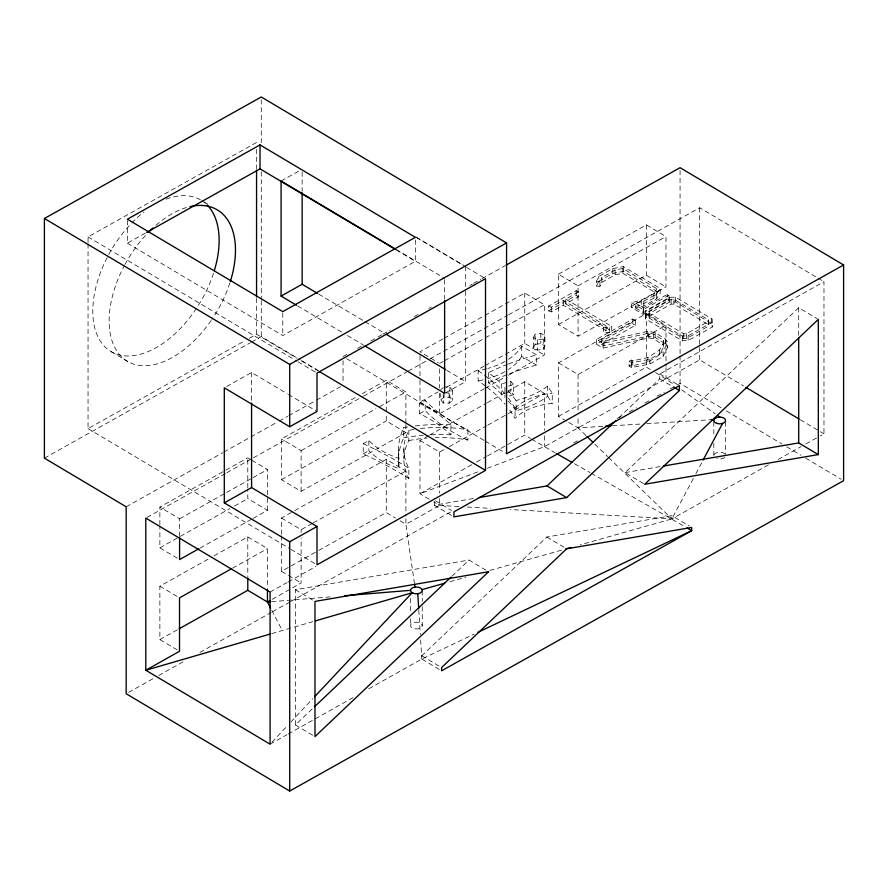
<?xml version="1.0" encoding="UTF-8"?>
<svg xmlns="http://www.w3.org/2000/svg" width="888" height="888" viewBox="0 0 888 888"><rect width="100%" height="100%" fill="white"/><g stroke="black" fill="none" stroke-linecap="round" stroke-linejoin="round"><path stroke-width="0.67" stroke-dasharray="4.44 3.33" d="M177.267 558.175L159.873 547.829L159.873 526.096M159.873 524.741L159.873 507.081L247.796 457.82L250.105 459.207M179.587 536.463L179.587 518.814L159.873 507.081M253.047 518.392L267.499 510.289L247.796 498.568L247.796 489.066M247.796 487.701L247.796 457.82M267.499 510.289L267.499 469.552L251.271 459.895M405.894 424.508L405.894 432.656L301.121 491.364L281.496 479.687L281.496 438.938L357.476 396.37M301.121 491.364L301.121 450.616L281.496 438.938M405.894 432.656L386.269 420.979L386.269 412.842M386.269 411.477L386.269 380.275L361.083 394.35M405.894 423.154L405.894 391.952L386.269 380.275M645.398 314.063L645.854 310.6L669.619 297.28L675.49 297.191L711.91 318.859L712.243 327.039L688.133 340.548L682.284 340.792L645.398 318.848L645.398 314.063L682.284 336.008L688.133 335.753L712.243 322.244M645.398 318.848L645.854 310.6M649.15 313.275L649.383 311.555L671.139 299.367L673.992 299.323L708.346 319.769L708.513 326.196L686.546 338.506L683.716 338.628L649.15 318.071L649.15 313.275L683.716 333.833L686.546 333.71L708.513 321.401M649.15 318.071L649.383 311.555M656.809 288.711L653.99 293.295L641.269 300.111L631.657 302.708L631.657 307.503L641.269 304.906L653.99 298.091L656.809 293.506L656.809 288.711L622.81 268.487L615.084 269.963L601.82 277.589L601.82 282.384L599.933 286.302L596.492 286.103L596.492 281.318L598.734 276.501L612.82 268.609L623.376 266.589L660.206 288.489L660.206 293.284L656.476 298.89L643.778 306.005L635.675 307.992L635.675 303.197L643.778 301.21L656.476 294.095L660.206 288.489M596.492 286.103L598.734 281.296L598.734 276.501M599.933 286.302L599.933 281.507L601.82 277.589M533.522 337.451L535.12 334.199L540.814 333.366L544.899 335.797L544.899 345.976L543.301 349.239L537.606 350.072L533.522 347.641L533.522 337.451L537.606 339.893L543.301 339.061L544.899 335.797M533.522 347.641L535.12 344.378L535.12 334.199M635.42 320.535L632.855 319.014L596.47 339.405L603.063 343.334L648.839 333.144L653.59 333.999L663.558 340.259L663.747 342.013L659.484 349.994L647.907 357.542L632.722 360.861L631.49 360.084L629.126 361.261L629.126 366.045L631.668 367.554L649.894 364.002L663.158 356.377L663.158 351.593L667.665 342.457L665.634 339.183L655.166 332.623L647.763 331.324L604.04 341.059L601.498 339.549L635.42 320.535L635.42 325.33L601.498 344.344L601.498 339.549M663.158 356.377L667.665 347.252L667.665 342.457M693.317 478.51L671.872 518.903L580.197 544.855M695.915 473.615L703.063 460.151M631.49 360.084L631.49 364.879L632.722 365.656L647.907 362.337L659.484 354.778L663.747 346.808L663.747 342.013M271.983 742.157L287.135 726.007M290.92 721.966L312.698 698.756M312.676 735.253L295.36 724.952L313.42 707.792M451.914 576.268L468.975 560.062L486.291 570.362M618.858 417.715L659.751 378.865L659.751 373.97L823.975 281.696L823.975 433.821L820.357 435.853M439.283 669.43L421.8 659.029L421.8 655.777L546.841 537.029L671.872 515.662L689.354 526.062M643.556 483.572L625.085 472.594L798.701 307.703L817.171 318.692M440.737 389.699L443.234 387.601M440.737 399.878L444.078 397.091L449.927 397.369L452.436 400.433L449.095 403.219L443.245 402.941L440.737 399.878L440.737 393.517M444.411 392.818L449.095 393.04L452.436 390.254L449.927 387.19L444.078 386.913M601.82 282.384L615.084 274.758L622.81 273.282L656.809 293.506M629.126 361.261L631.668 362.77L649.894 359.218L663.158 351.593M272.25 599.289L301.121 582.983L301.121 537.906M270.085 744.177L286.946 734.72M288.145 734.043L353.169 697.546M368.82 688.755L421.8 659.029L474.281 634.065M88.045 242.413L88.045 236.896L256.554 142.469M127.417 220.535L127.417 243.168L145.499 233.044M281.085 181.03L299.811 170.54M88.045 243.789L88.045 428.627L244.522 340.948M249.339 338.25L256.554 334.199L296.892 358.197M44.4 458.153L250.427 342.713M251.626 342.035L261.272 336.641L300.377 359.906M127.417 243.168L282.773 335.597L415.384 261.294L415.384 239.993M226.662 386.491L251.582 372.527L287.268 393.75M343.034 356.521L349.073 353.135M357.531 348.407L362.371 345.698M370.818 340.959L376.856 337.573M378.066 336.896L381.696 334.865M382.906 334.188L390.154 330.125M414.308 316.594L417.937 314.563M428.804 308.469L431.224 307.115M469.874 285.459L472.294 284.105M473.504 283.427L480.741 279.365M481.951 278.688L504.906 265.823M126.174 506.793L222.555 452.791M223.765 452.114L277.977 421.733M279.187 421.067L287.612 416.339M288.822 415.662L315.329 400.81M316.528 400.133L340.626 386.635M442.846 338.95L419.969 351.77L438.439 362.759M444.056 338.273L483.794 316.006M484.992 315.329L524.741 293.062L544.366 304.739L544.366 355.067L505.827 376.656M558.441 274.181L646.364 224.919L665.978 236.585L665.989 286.924L578.066 336.186L558.441 324.509L558.441 274.181L578.066 285.847L578.066 336.186M147.008 517.427L225.608 473.382M226.817 472.705L252.214 458.474M253.424 457.797L362.271 396.814M363.481 396.137L407.015 371.739M408.225 371.062L428.782 359.54M429.992 358.863L507.392 315.495M508.602 314.818L699.689 207.759L816.871 277.467M439.593 363.436L443.201 361.416M444.411 360.739L484.149 338.472M485.359 337.795L504.617 327.006M505.827 326.329L544.366 304.739M578.066 285.847L665.978 236.585M606.038 330.647L606.038 325.852L603.407 327.328L603.407 332.123L606.038 330.647L563.292 305.217L551.248 311.977L548.573 310.844L548.573 306.06L576.168 290.598L578.432 291.941L578.432 296.736L565.712 303.863L565.712 299.078L578.432 291.941M548.573 306.06L551.248 307.181L563.292 300.421L606.038 325.852M598.734 281.296L612.82 273.404L623.376 271.384L660.206 293.284M548.573 310.844L576.168 295.382L578.432 296.736M179.587 518.814L225.352 493.173M226.551 492.496L251.848 478.321M253.047 477.644L267.499 469.552M301.121 450.616L375.89 408.713M379.509 406.693L405.894 391.952M159.873 547.829L179.143 537.029M180.342 536.352L229.726 508.691M234.543 505.994L247.796 498.568M281.496 479.687L386.269 420.979M419.969 380.33L419.969 402.098L438.028 391.974M446.464 387.246L483.794 366.333M484.992 365.656L524.741 343.39L544.366 355.067M558.441 324.509L646.364 275.247L665.989 286.924M445.798 392.707L465.689 381.563L465.689 288.7M413.963 429.459A94.761 54.712 0 0 0 408.813 430.391A111.089 64.136 0 0 0 408.869 468.287L408.869 478.466A417.882 241.259 0 0 0 363.214 453.846L363.214 443.667L368.842 440.515A81.996 47.342 0 0 0 398.956 458.43L398.956 468.609A81.996 47.342 0 0 1 368.842 450.693L368.842 440.515M363.214 453.846L368.842 450.693M200.055 548.085L251.848 519.069M419.969 402.098L439.593 413.775L484.149 388.8M485.359 388.134L504.617 377.333M635.675 303.197L643.434 307.814L667.543 294.305L668.93 295.238L668.93 300.033L643.267 314.408L631.657 307.503M603.407 327.328L609.301 327.794L611.71 326.44L611.71 331.235L609.301 332.589L603.407 332.123M631.657 302.708L643.267 309.612L668.93 295.238M635.675 307.992L643.434 312.609L667.543 299.101L667.543 294.305M177.212 649.894L159.873 639.582L159.873 586.18L209.246 558.508M214.064 555.81L247.796 536.918L267.443 548.606L267.443 588.311M281.496 534.421L281.496 518.026L293.54 511.277M294.738 510.611L386.269 459.329L405.894 470.995L405.894 516.083M429.204 499.234L419.969 493.739L419.969 440.437L428.393 435.719M429.603 435.042L486.202 403.33M487.401 402.653L524.741 381.74L544.366 393.417L544.366 430.314M566.522 421.123L558.441 416.394L558.441 362.848L646.364 313.586L665.989 325.263L665.989 366.3M645.854 315.395L669.619 302.075L675.49 301.987L711.91 323.654L712.243 327.039M596.47 339.405L596.47 344.2L632.855 323.809L635.42 325.33M649.383 316.35L671.139 304.162L673.992 304.118L708.346 324.553L708.513 326.196M232.512 568.176L267.443 548.606M281.496 518.026L301.121 529.703L311.954 523.631M313.164 522.954L405.894 470.995M419.969 440.437L439.593 452.114L448.018 447.397M449.228 446.72L486.557 425.796M487.767 425.13L507.026 414.33M508.236 413.653L544.366 393.417M558.441 362.848L578.066 374.525L665.989 325.263M281.496 535.786L281.496 571.306L289.921 566.577M291.131 565.911L317.627 551.06M318.825 550.382L386.269 512.598L395.504 518.093M471.75 464.724L419.969 493.739L479.576 471.206M476.567 462.026L486.202 456.632M487.401 455.955L524.741 435.042L530.513 438.472M159.873 639.582L177.933 629.459M558.441 416.394L646.364 367.133L654.445 371.861M270.085 592.052L286.991 582.595M288.2 581.918L315.973 566.389M487.346 468.265L544.366 446.708L699.689 359.884L743.478 385.936M128.594 692.385L153.99 678.155M158.819 675.435L185.426 660.528M199.944 652.403L271.295 612.42M272.505 611.743L289.433 602.253M290.642 601.576L451.493 511.455M573.637 443.012L578.476 440.304M617.171 418.614L622.011 415.906M629.27 411.843L636.53 407.781M644.988 403.03L649.827 400.322M657.087 396.259L664.335 392.196M670.385 388.8L680.064 383.383L721.533 408.058M768.442 464.89L671.872 518.903L510.112 509.512M778.099 459.485L801.043 446.653M805.871 443.956L819.147 436.53M419.513 403.452A150.671 86.991 0 0 1 450.938 424.608L450.938 434.787A150.671 86.991 0 0 0 419.513 413.63L419.513 403.452L425.197 400.355A166.389 96.071 0 0 0 467.921 429.848L467.921 440.026A94.761 54.712 0 0 0 435.22 437.629M419.513 413.63L425.197 410.534L425.197 400.355M629.126 366.045L631.49 364.879M508.669 386.058L513.653 384.46L513.653 394.638L508.669 396.237M271.706 633.61L312.776 621.667M449.983 581.707L465.934 577.2M489.843 570.429L562.925 549.75M507.503 364.324A206.615 119.292 0 0 0 488.533 372.66A224.631 129.692 0 0 1 501.465 383.794L510.8 381.496L513.653 384.46M488.533 372.66L488.533 382.839A224.631 129.692 0 0 1 501.465 393.972L510.8 391.675L513.653 394.638M601.498 344.344L604.04 345.854L647.763 336.119L655.166 337.418L665.634 343.978L667.665 347.252M596.47 344.2L603.063 348.118L648.839 337.94L653.59 338.794L663.558 345.055L663.747 346.808M434.299 501.443L434.299 505.194L475.047 498.235M625.085 472.594L660.628 466.511M295.36 724.952L295.36 589.732L468.975 560.062M535.12 344.378L540.814 343.545L544.899 345.976M271.573 601.676L332.101 596.736M602.785 426.362L578.066 427.872L567.676 421.8M612.409 425.763L639.882 424.087M646.742 423.665L711.31 419.702M596.492 281.318L599.933 281.507M458.952 506.537L439.593 505.416L433.821 501.986M467.243 507.026L490.753 508.391M531.668 439.16L555.189 452.847M574.436 463.736L590.076 472.594M591.275 473.271L684.692 526.529M508.535 359.285A67.788 39.139 0 0 0 521.711 346.276L536.563 354.889L536.563 365.068A206.615 119.292 0 0 0 508.491 374.114M521.711 346.276L521.711 356.454L536.563 365.068M655.599 372.538L674.947 385.026M818.059 278.177L823.975 281.696M800.299 419.747L819.236 431.013M820.423 431.712L823.975 433.821M565.712 299.078L611.71 326.44M565.712 303.863L611.71 331.235M726.284 410.878L781.973 444.011M786.713 446.831L800.943 455.289M805.682 458.108L841.225 479.265M659.751 373.97L677.067 384.271M659.751 378.865L673.604 387.113M415.917 236.907L463.325 265.112M416.705 237.74L465.345 266.678M466.533 267.388L485.514 278.677M396.037 249.417L444.622 278.321M396.414 250.005L415.384 261.294M204.14 202.031L207.637 204.107M318.748 294.139L363.78 320.923M364.957 321.634L383.927 332.911M446.731 370.274L465.689 381.563M297.68 305.938L342.713 332.734M347.452 335.553L364.047 345.421M346.598 358.641L484.06 440.415M485.248 441.125L505.394 453.113M301.565 360.606L318.148 370.474M301.643 361.016L318.248 370.906M88.045 236.896L296.836 361.105M298.024 361.805L315.817 372.394M546.841 537.029L565.49 548.118M288.456 394.461L315.806 410.733M435.453 500.888L451.615 510.5M434.299 505.194L451.615 515.495M400.122 520.845L405.894 524.275L414.596 584.393M111.266 351.692L127.617 361.427M88.045 428.627L289.721 548.595M290.898 549.306L317.005 564.824M281.496 571.306L287.268 574.736M288.422 575.424L301.121 582.983M421.8 655.777L439.283 666.178M295.36 589.732L313.83 600.721M159.873 586.18L178.366 597.18M667.543 299.101L668.93 300.033M681.673 389.832L715.306 413.864M585.969 435.542L578.066 427.872L578.066 416.927M594.849 444.167L607.692 456.621M608.68 457.575L671.872 518.903L671.872 515.662M547.696 386.08L547.696 396.259A82.184 47.453 0 0 1 516.083 410.722L516.083 400.544A82.184 47.453 0 0 0 547.696 386.08L552.258 393.24L552.258 403.418A51.848 29.937 0 0 0 515.051 418.448A184.748 106.66 0 0 0 508.347 408.291M547.696 396.259L552.258 403.418M271.784 610.322L282.306 630.524M418.781 610.034L420.29 634.532M420.635 639.971L421.8 659.029M798.701 307.703L798.701 335.298M725.574 421.867L725.574 454.334M713.83 421.767L713.83 435.286M713.83 443.412L713.83 455.577M711.91 318.859L711.91 323.654M708.346 319.769L708.346 324.553M699.689 207.759L699.689 346.054M699.689 347.441L699.689 359.884M688.133 335.753L688.133 340.548M686.546 333.71L686.546 338.506M683.716 333.833L683.716 338.628M682.284 336.008L682.284 340.792M680.064 170.452L680.064 354.345M680.064 355.733L680.064 383.383M675.49 297.191L675.49 301.987M673.992 299.323L673.992 304.118M671.139 299.367L671.139 304.162M669.619 297.28L669.619 302.075M665.989 367.665L665.989 378.61M665.634 339.183L665.634 343.978M663.558 340.259L663.558 345.055M659.484 349.994L659.484 354.778M656.476 294.095L656.476 298.89M655.166 332.623L655.166 337.418M653.99 293.295L653.99 298.091M653.59 333.999L653.59 338.794M649.894 359.218L649.894 364.002M648.839 333.144L648.839 337.94M647.907 357.542L647.907 362.337M647.763 331.324L647.763 336.119M646.364 224.919L646.364 275.247M646.364 313.586L646.364 367.133M643.778 301.21L643.778 306.005M643.434 307.814L643.434 312.609M643.267 309.612L643.267 314.408M641.269 300.111L641.269 304.906M632.855 319.014L632.855 323.809M632.722 360.861L632.722 365.656M631.668 362.77L631.668 367.554M623.376 266.589L623.376 271.384M622.81 268.487L622.81 273.282M615.084 269.963L615.084 274.758M612.82 268.609L612.82 273.404M609.301 327.794L609.301 332.589M604.04 341.059L604.04 345.854M603.063 343.334L603.063 348.118M578.066 374.525L578.066 411.455M576.168 290.598L576.168 295.382M563.292 300.421L563.292 305.217M551.248 307.181L551.248 311.977M544.366 435.775L544.366 446.708M543.301 339.061L543.301 349.239M540.814 333.366L540.814 343.545M537.606 339.893L537.606 350.072M524.741 293.062L524.741 343.39M524.741 381.74L524.741 435.042M508.347 398.113A184.748 106.66 0 0 1 515.051 408.269L515.051 418.448M510.8 381.496L510.8 391.675M504.928 387.257L504.928 397.436M501.465 383.794L501.465 393.972M486.646 368.786A67.788 39.139 0 0 1 478.099 370.718L478.099 380.897A184.748 106.66 0 0 1 486.047 386.502M465.689 266.522L465.689 287.312M452.436 390.254L452.436 400.433M449.927 387.19L449.927 397.369M449.095 393.04L449.095 403.219M444.622 279.709L444.622 299.112M444.078 394.55L444.078 397.091M443.245 392.762L443.245 402.941M439.593 368.886L439.593 387.923M439.593 393.362L439.593 413.775M439.593 452.114L439.593 493.118M439.593 498.579L439.593 505.416L405.894 524.275L405.894 517.449M422.255 590.487L422.255 601.309M422.255 606.726L422.255 625.663A5.872 3.385 0 0 1 413.342 628.482A5.872 3.385 0 0 1 413.564 622.621A5.872 3.385 0 0 1 422.255 625.663M419.969 355.844L419.969 378.976M410.511 598.457L410.511 613.342M410.511 618.747L410.511 625.518M408.813 430.391L408.813 440.581A111.089 64.136 0 0 0 408.869 478.466M403.885 448.884L403.885 459.063M407.592 426.95A135.032 77.955 0 0 0 403.763 427.561L403.763 437.74A153.979 88.9 0 0 0 398.956 468.609M398.39 450.649L398.39 460.828M386.269 459.329L386.269 512.598M343.034 360.628L343.034 383.916M302.153 172.006L302.153 191.408M301.121 529.703L301.121 532.434M282.773 312.964L282.773 335.597M261.272 99.745L261.272 142.691M261.272 171.784L261.272 299.234M261.272 300.621L261.272 336.641M256.554 149.373L256.554 168.676M256.554 298.335L256.554 334.199M251.582 372.527L251.582 401.631M247.796 536.918L247.796 576.623M515.051 408.269A51.848 29.937 0 0 1 552.258 393.24M467.921 440.026A166.389 96.071 0 0 1 425.197 410.534M403.763 437.74A135.032 77.955 0 0 1 423.176 435.331M431.08 434.843A135.032 77.955 0 0 1 450.938 434.787M408.813 440.581A94.761 54.712 0 0 1 427.161 438.05M487.001 387.224A184.748 106.66 0 0 1 505.039 404.184M521.711 356.454A67.788 39.139 0 0 1 508.535 369.464M504.917 371.661A67.788 39.139 0 0 1 487.834 378.632M483.039 379.875A67.788 39.139 0 0 1 478.099 380.897M508.247 400.999A224.631 129.692 0 0 1 516.083 410.722M488.533 382.839A206.615 119.292 0 0 1 507.503 374.503M201.776 200.633A88.056 51.593 -59.3 0 1 206.083 203.963M213.509 273.26A88.056 51.593 -59.3 0 1 197.069 307.359M196.326 308.502A88.056 51.593 -59.3 0 1 102.12 343.634A88.056 51.593 -59.3 0 1 130.814 223.943M131.768 222.944A88.056 51.593 -59.3 0 1 143.878 212.01M166.1 199.167A88.056 51.593 -59.3 0 1 200.633 199.944M504.917 361.471A67.788 39.139 0 0 1 487.834 368.453M508.247 390.82A224.631 129.692 0 0 1 516.083 400.544M420.512 428.538A94.761 54.712 0 0 1 467.921 429.848M508.491 363.936A206.615 119.292 0 0 1 536.563 354.889M478.099 370.718A184.748 106.66 0 0 1 505.039 394.006M229.859 282.983A88.056 51.593 -59.3 0 1 211.921 319.358M211.155 320.479A88.056 51.593 -59.3 0 1 126.596 360.806A88.056 51.593 -59.3 0 1 124.32 265.634M124.964 264.446A88.056 51.593 -59.3 0 1 146.209 234.676M155.944 225.263A88.056 51.593 -59.3 0 1 187.435 207.259M398.956 458.43A153.979 88.9 0 0 1 403.763 427.561M363.214 443.667A417.882 241.259 0 0 1 408.869 468.287M415.34 425.918A135.032 77.955 0 0 1 450.938 424.608M724.741 457.376A5.872 3.385 0 0 1 716.694 458.541M714.052 454.712A5.872 3.385 0 0 1 719.025 452.27A5.872 3.385 0 0 1 724.83 453.979"/><path stroke-width="1.33" d="M179.587 537.828L179.587 559.551L198.857 548.762M703.063 460.151L722.566 423.421M314.596 696.736L412.143 592.762L315.429 620.89M314.43 706.837L450.904 577.222M479.12 497.535L547.03 485.925L615.861 420.557M566.655 497.602L679.375 390.542L679.375 385.647L453.923 511.877L453.923 516.871L566.655 497.602L547.03 485.925M247.796 577.999L247.796 590.32L267.443 602.009L269.852 600.654M44.4 218.492L261.272 96.97L506.571 242.912L506.571 453.812L843.6 264.979L843.6 480.674L289.71 791.03L126.174 693.739L126.174 506.793L44.4 458.153L44.4 218.492L289.71 364.424L289.71 426.74L317.005 411.444L317.005 373.093L485.514 278.677L485.514 470.407L317.005 564.824L317.005 526.484L251.582 487.568L251.582 403.019M260.029 144.899L127.417 219.203L282.773 311.633L415.384 237.329L260.029 144.899L260.029 168.864L395.227 249.295M146.698 232.367L260.029 168.864M394.849 248.707L281.085 181.03L281.085 296.07L302.153 284.271L317.56 293.429M289.71 364.424L506.571 242.912M506.116 265.146L680.064 167.688L843.6 264.979M289.71 426.74L224.298 387.823L224.298 502.863L251.582 487.568M231.313 568.853L179.52 597.868L179.52 651.27L145.799 670.24L145.799 518.104L270.085 592.052L270.085 744.177L145.799 670.24L270.385 633.999M224.298 502.863L289.71 541.78L317.005 526.484M179.143 628.782L247.796 590.32M478.033 632.289L691.685 530.691L691.685 527.439L566.655 548.806L441.614 667.565L441.614 670.806L691.685 530.691L687.023 527.916M422.089 589.61L444.677 583.216M565.578 548.995L570.895 547.485M663.369 466.045L798.701 442.923L818.325 454.589L818.325 319.38L644.71 484.26L818.325 454.589M267.443 589.688L267.443 602.009L270.196 601.787M344.477 595.726L410.511 590.342M605.538 426.185L611.033 425.851M711.31 419.702L714.052 419.536M556.388 453.524L572.027 462.382M745.853 387.346L799.122 419.036M674.758 387.79L679.375 390.542M386.291 334.321L445.543 369.575M281.085 296.07L296.492 305.239M365.223 346.12L444.633 393.362L444.622 300.499M319.436 371.606L485.514 470.407M717.548 415.473L719.791 417.071M586.957 436.496L592.873 442.246M267.443 602.009L270.54 607.947M414.596 584.393L414.985 587.123M417.782 593.706L418.703 608.68M798.701 338.062L798.701 442.923M302.153 192.796L302.153 284.271M289.71 541.78L289.71 791.03M256.554 170.063L256.554 296.958M207.082 204.917A88.056 51.593 -59.3 0 1 214.33 270.618M189.977 206.615A88.056 51.593 -59.3 0 1 230.281 281.663M148.118 232.667A88.056 51.593 -59.3 0 1 152.991 227.905M488.6 571.739L314.985 736.618L314.985 601.409L488.6 571.739M716.694 423.365A5.872 3.385 0 0 0 725.574 420.512A5.872 3.385 0 0 0 716.849 417.504A5.872 3.385 0 0 0 716.694 423.365M413.342 593.317A5.872 3.385 0 0 0 422.255 590.487A5.872 3.385 0 0 0 413.564 587.445A5.872 3.385 0 0 0 413.342 593.317"/></g></svg>
